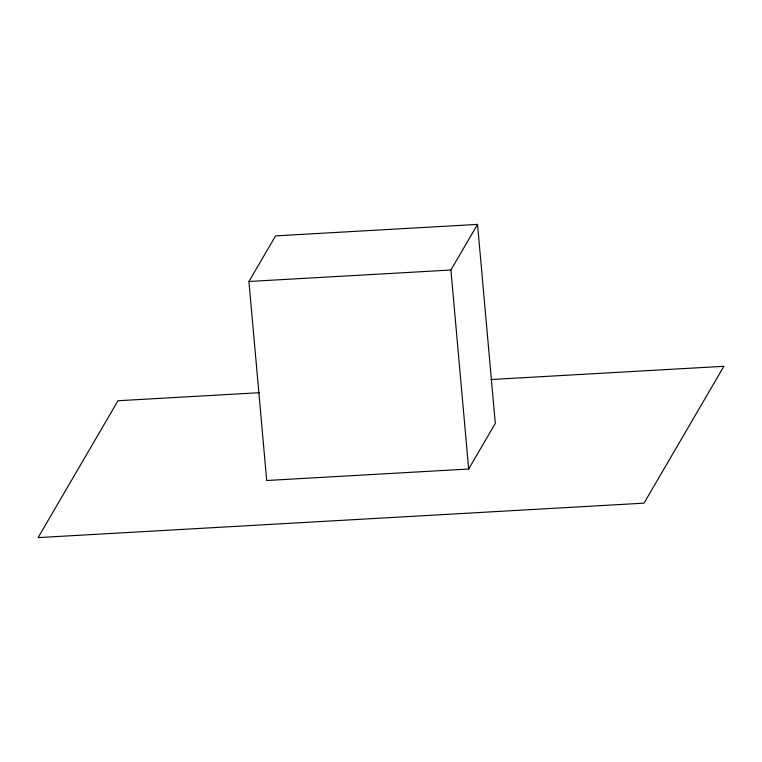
<?xml version="1.0" encoding="UTF-8"?>
<svg xmlns="http://www.w3.org/2000/svg" width="762" height="762" viewBox="0 0 762 762"><rect width="100%" height="100%" fill="white"/><g stroke="black" fill="none" stroke-linecap="round" stroke-linejoin="round"><path stroke-width="1.14" d="M248.936 281.492L275.568 235.877L477.536 224.39L495.3 423.396L468.668 469.021L266.7 480.508L248.936 281.492L450.913 270.015L477.536 224.39M259.366 392.706L117.986 400.745L38.1 537.61L644.014 503.158L723.9 366.293L491.042 379.533M450.913 270.015L468.668 469.021"/></g></svg>
